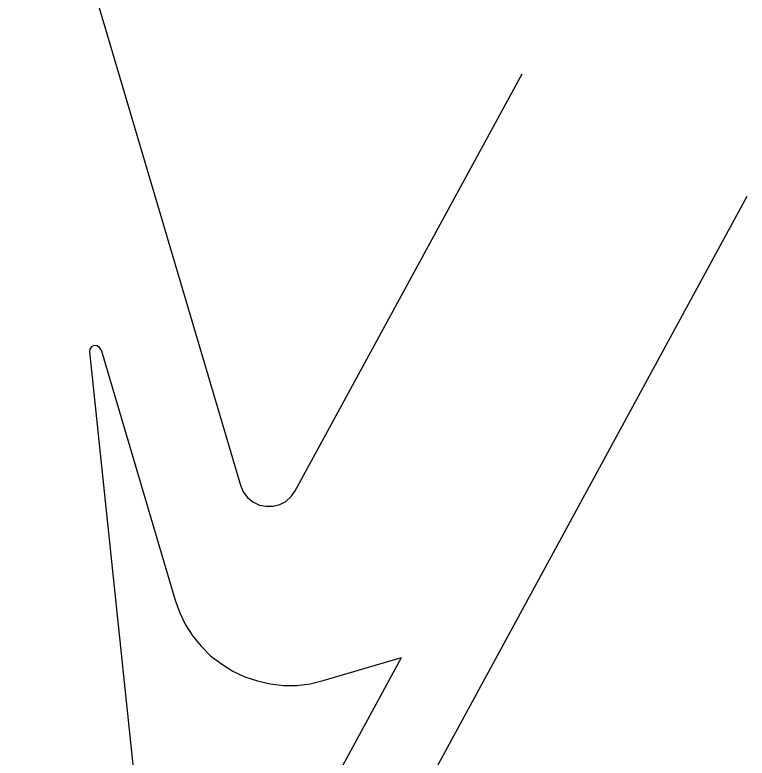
# Model space of a CAD drawing. Header units: millimetres. Extents: x -369 to -70, y -1414 to -1185.
# Drawn here: x -131 to -69.6, y -1323.2 to -1260.8 of the extents above; entities that cross this region are included whole.
import ezdxf

# ---------------------------------------------------------------- set-up
doc = ezdxf.new("R2010")
doc.units = ezdxf.units.MM
doc.header["$MEASUREMENT"] = 0
doc.layers.add('14', color=14, linetype='Continuous')

msp = doc.modelspace()

# ---------------------------------------------------------------- linework, layer by layer
at = {"layer": '14'}
for points in [[(-146.367, -1184.62), (-112.122, -1300.275)], [(-107.518, -1300.75), (-88.503, -1265.762)], [(-116.386, -1362.095), (-69.625, -1276.013)], [(-123.795, -1288.909), (-123.931, -1288.705), (-124.131, -1288.569), (-124.403, -1288.538), (-124.607, -1288.669), (-124.742, -1288.841), (-124.774, -1289.077)], [(-123.795, -1288.905), (-117.605, -1309.918)], [(-124.778, -1289.073), (-119.735, -1337.053)], [(-112.122, -1300.275), (-111.886, -1300.814), (-111.515, -1301.29), (-111.075, -1301.662), (-110.531, -1301.933), (-109.956, -1302.033), (-109.384, -1302.033), (-108.809, -1301.897), (-108.301, -1301.63), (-107.862, -1301.222), (-107.522, -1300.746)], [(-117.605, -1309.918), (-117.197, -1310.969), (-116.726, -1311.984), (-116.114, -1312.931), (-115.403, -1313.775), (-114.628, -1314.59), (-113.713, -1315.265), (-112.765, -1315.873), (-111.75, -1316.348), (-110.699, -1316.684), (-109.616, -1316.924), (-108.501, -1317.06), (-107.386, -1317.06), (-106.267, -1316.924), (-105.184, -1316.652), (-98.622, -1314.722)], [(-118.52, -1351.4), (-98.622, -1314.722)]]:
    msp.add_lwpolyline(points, dxfattribs=at)

doc.saveas('drawing.dxf')
